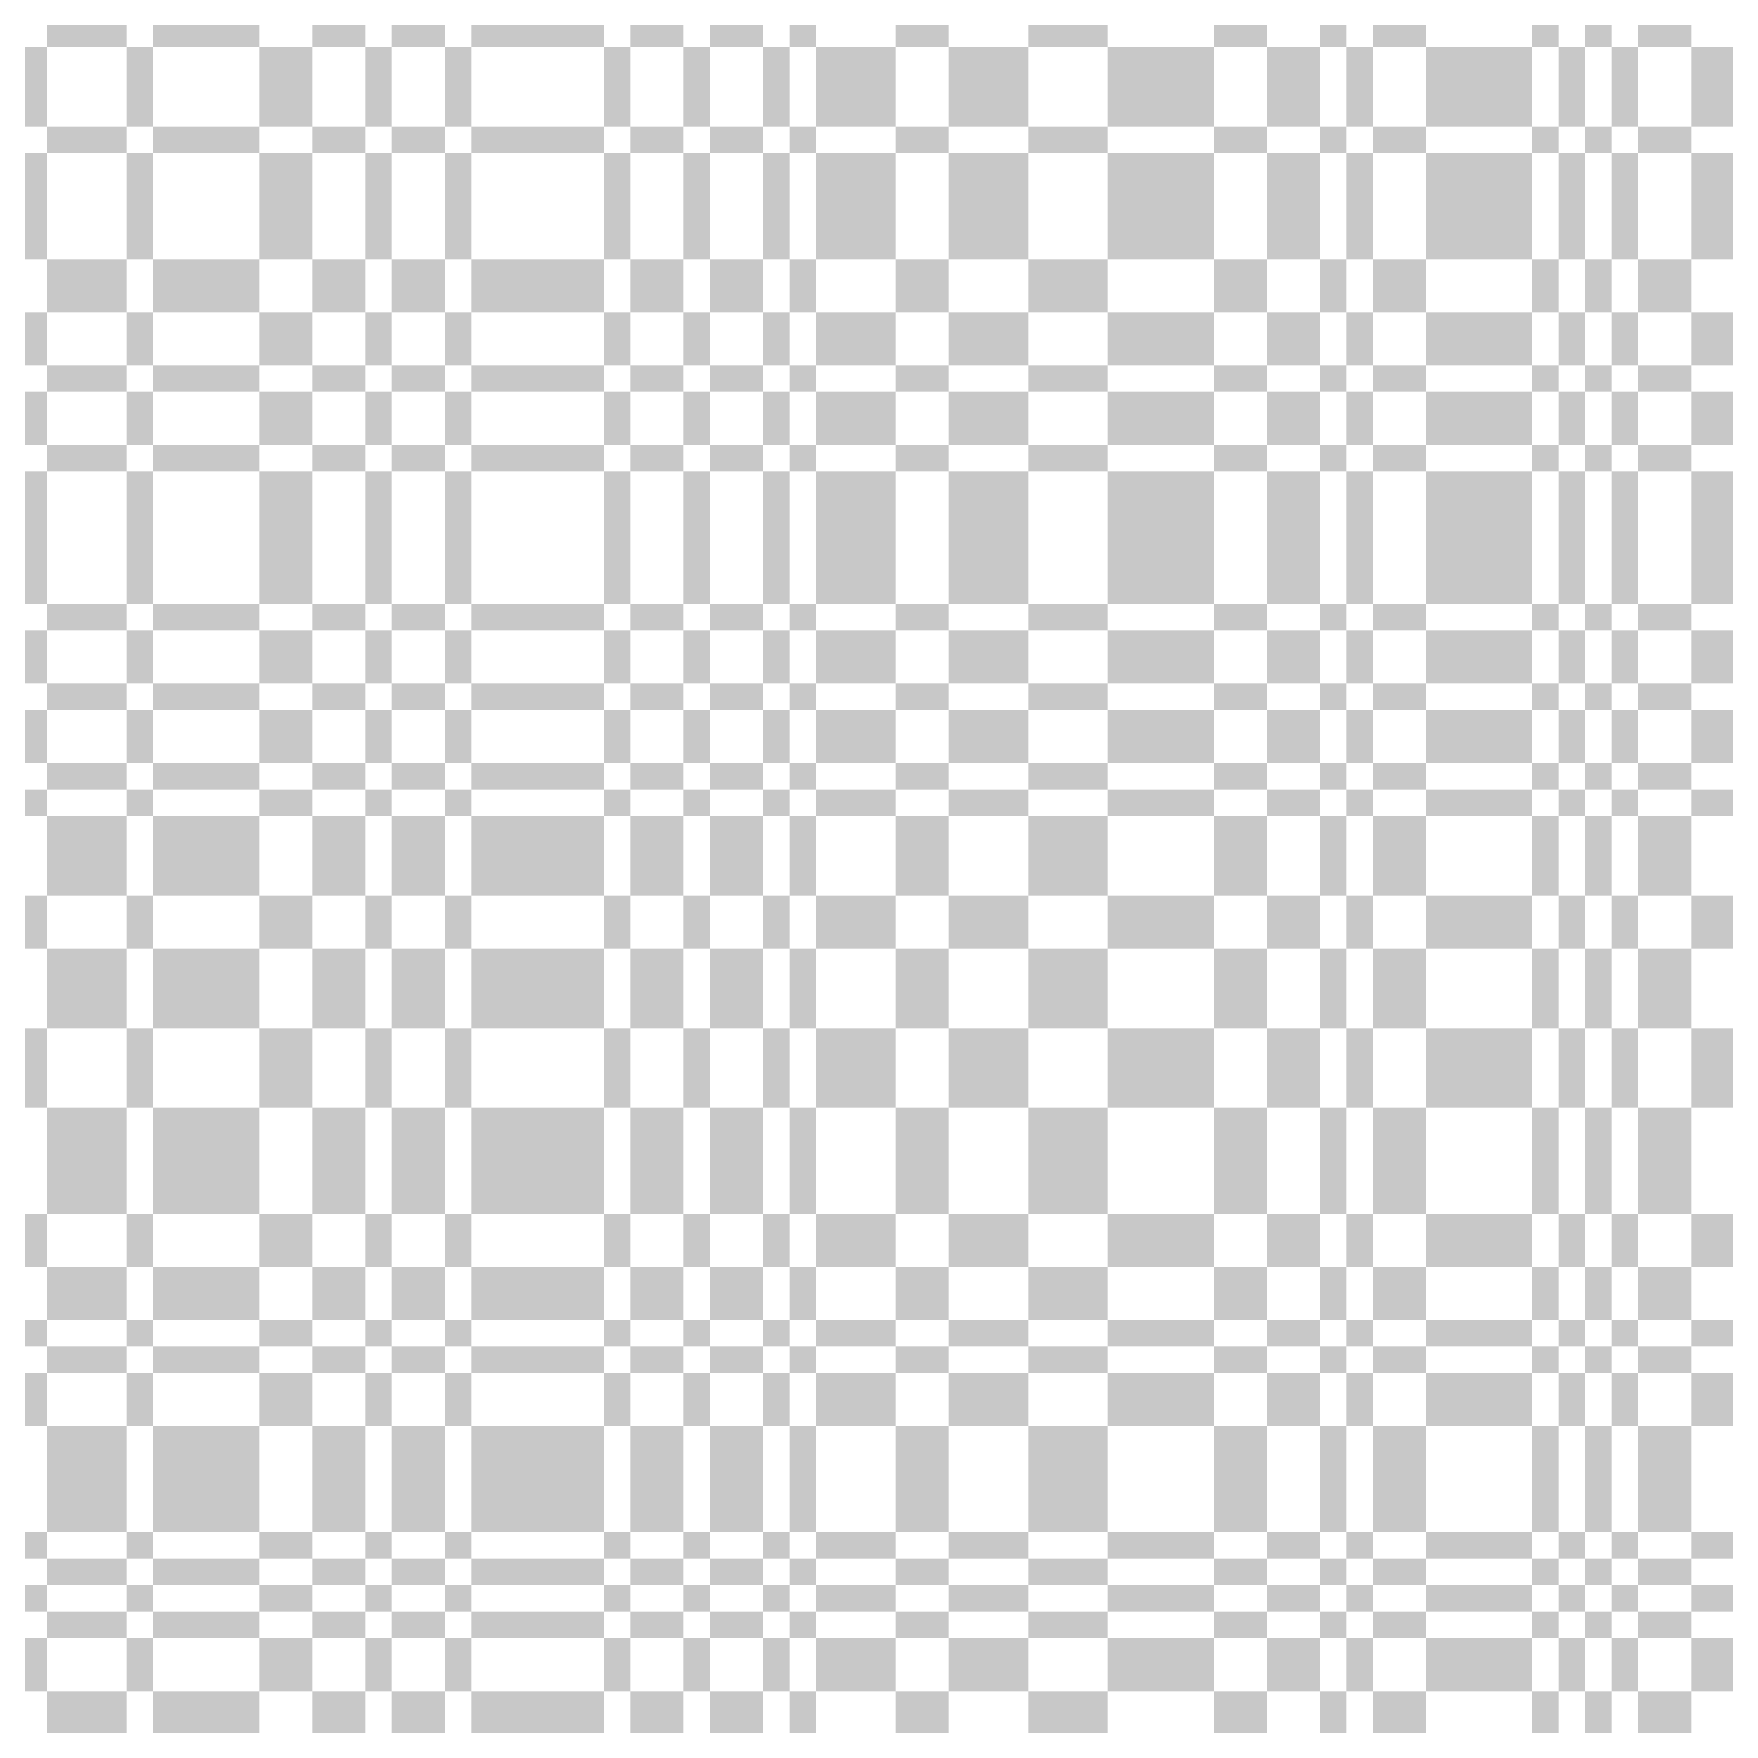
# Model space of a CAD drawing. Extents: x 0 to 200, y 0 to 200.
# Drawn here: x 100.4 to 151.4, y 48.6 to 99.6 of the extents above; entities that cross this region are included whole.
import ezdxf

# ---------------------------------------------------------------- set-up
doc = ezdxf.new("R2010")
doc.units = 0

msp = doc.modelspace()

# ---------------------------------------------------------------- linework, layer by layer
at = {"layer": 'CHROME'}
for points in [[(100.8, 99.2), (103.2, 99.2), (100.8, 100), (103.2, 100)], [(104, 99.2), (107.2, 99.2), (104, 100), (107.2, 100)], [(108.8, 99.2), (110.4, 99.2), (108.8, 100), (110.4, 100)], [(111.2, 99.2), (112.8, 99.2), (111.2, 100), (112.8, 100)], [(113.6, 99.2), (117.6, 99.2), (113.6, 100), (117.6, 100)], [(118.4, 99.2), (120, 99.2), (118.4, 100), (120, 100)], [(120.8, 99.2), (122.4, 99.2), (120.8, 100), (122.4, 100)], [(123.2, 99.2), (124, 99.2), (123.2, 100), (124, 100)], [(126.4, 99.2), (128, 99.2), (126.4, 100), (128, 100)], [(130.4, 99.2), (132.8, 99.2), (130.4, 100), (132.8, 100)], [(136, 99.2), (137.6, 99.2), (136, 100), (137.6, 100)], [(139.2, 99.2), (140, 99.2), (139.2, 100), (140, 100)], [(140.8, 99.2), (142.4, 99.2), (140.8, 100), (142.4, 100)], [(145.6, 99.2), (146.4, 99.2), (145.6, 100), (146.4, 100)], [(147.2, 99.2), (148, 99.2), (147.2, 100), (148, 100)], [(148.8, 99.2), (150.4, 99.2), (148.8, 100), (150.4, 100)], [(100, 96.8), (100.8, 96.8), (100, 99.2), (100.8, 99.2)], [(103.2, 96.8), (104, 96.8), (103.2, 99.2), (104, 99.2)], [(107.2, 96.8), (108.8, 96.8), (107.2, 99.2), (108.8, 99.2)], [(110.4, 96.8), (111.2, 96.8), (110.4, 99.2), (111.2, 99.2)], [(112.8, 96.8), (113.6, 96.8), (112.8, 99.2), (113.6, 99.2)], [(117.6, 96.8), (118.4, 96.8), (117.6, 99.2), (118.4, 99.2)], [(120, 96.8), (120.8, 96.8), (120, 99.2), (120.8, 99.2)], [(122.4, 96.8), (123.2, 96.8), (122.4, 99.2), (123.2, 99.2)], [(124, 96.8), (126.4, 96.8), (124, 99.2), (126.4, 99.2)], [(128, 96.8), (130.4, 96.8), (128, 99.2), (130.4, 99.2)], [(132.8, 96.8), (136, 96.8), (132.8, 99.2), (136, 99.2)], [(137.6, 96.8), (139.2, 96.8), (137.6, 99.2), (139.2, 99.2)], [(140, 96.8), (140.8, 96.8), (140, 99.2), (140.8, 99.2)], [(142.4, 96.8), (145.6, 96.8), (142.4, 99.2), (145.6, 99.2)], [(146.4, 96.8), (147.2, 96.8), (146.4, 99.2), (147.2, 99.2)], [(148, 96.8), (148.8, 96.8), (148, 99.2), (148.8, 99.2)], [(150.4, 96.8), (152.8, 96.8), (150.4, 99.2), (152.8, 99.2)], [(100.8, 96), (103.2, 96), (100.8, 96.8), (103.2, 96.8)], [(104, 96), (107.2, 96), (104, 96.8), (107.2, 96.8)], [(108.8, 96), (110.4, 96), (108.8, 96.8), (110.4, 96.8)], [(111.2, 96), (112.8, 96), (111.2, 96.8), (112.8, 96.8)], [(113.6, 96), (117.6, 96), (113.6, 96.8), (117.6, 96.8)], [(118.4, 96), (120, 96), (118.4, 96.8), (120, 96.8)], [(120.8, 96), (122.4, 96), (120.8, 96.8), (122.4, 96.8)], [(123.2, 96), (124, 96), (123.2, 96.8), (124, 96.8)], [(126.4, 96), (128, 96), (126.4, 96.8), (128, 96.8)], [(130.4, 96), (132.8, 96), (130.4, 96.8), (132.8, 96.8)], [(136, 96), (137.6, 96), (136, 96.8), (137.6, 96.8)], [(139.2, 96), (140, 96), (139.2, 96.8), (140, 96.8)], [(140.8, 96), (142.4, 96), (140.8, 96.8), (142.4, 96.8)], [(145.6, 96), (146.4, 96), (145.6, 96.8), (146.4, 96.8)], [(147.2, 96), (148, 96), (147.2, 96.8), (148, 96.8)], [(148.8, 96), (150.4, 96), (148.8, 96.8), (150.4, 96.8)], [(100, 92.8), (100.8, 92.8), (100, 96), (100.8, 96)], [(103.2, 92.8), (104, 92.8), (103.2, 96), (104, 96)], [(107.2, 92.8), (108.8, 92.8), (107.2, 96), (108.8, 96)], [(110.4, 92.8), (111.2, 92.8), (110.4, 96), (111.2, 96)], [(112.8, 92.8), (113.6, 92.8), (112.8, 96), (113.6, 96)], [(117.6, 92.8), (118.4, 92.8), (117.6, 96), (118.4, 96)], [(120, 92.8), (120.8, 92.8), (120, 96), (120.8, 96)], [(122.4, 92.8), (123.2, 92.8), (122.4, 96), (123.2, 96)], [(124, 92.8), (126.4, 92.8), (124, 96), (126.4, 96)], [(128, 92.8), (130.4, 92.8), (128, 96), (130.4, 96)], [(132.8, 92.8), (136, 92.8), (132.8, 96), (136, 96)], [(137.6, 92.8), (139.2, 92.8), (137.6, 96), (139.2, 96)], [(140, 92.8), (140.8, 92.8), (140, 96), (140.8, 96)], [(142.4, 92.8), (145.6, 92.8), (142.4, 96), (145.6, 96)], [(146.4, 92.8), (147.2, 92.8), (146.4, 96), (147.2, 96)], [(148, 92.8), (148.8, 92.8), (148, 96), (148.8, 96)], [(150.4, 92.8), (152.8, 92.8), (150.4, 96), (152.8, 96)], [(100.8, 91.2), (103.2, 91.2), (100.8, 92.8), (103.2, 92.8)], [(104, 91.2), (107.2, 91.2), (104, 92.8), (107.2, 92.8)], [(108.8, 91.2), (110.4, 91.2), (108.8, 92.8), (110.4, 92.8)], [(111.2, 91.2), (112.8, 91.2), (111.2, 92.8), (112.8, 92.8)], [(113.6, 91.2), (117.6, 91.2), (113.6, 92.8), (117.6, 92.8)], [(118.4, 91.2), (120, 91.2), (118.4, 92.8), (120, 92.8)], [(120.8, 91.2), (122.4, 91.2), (120.8, 92.8), (122.4, 92.8)], [(123.2, 91.2), (124, 91.2), (123.2, 92.8), (124, 92.8)], [(126.4, 91.2), (128, 91.2), (126.4, 92.8), (128, 92.8)], [(130.4, 91.2), (132.8, 91.2), (130.4, 92.8), (132.8, 92.8)], [(136, 91.2), (137.6, 91.2), (136, 92.8), (137.6, 92.8)], [(139.2, 91.2), (140, 91.2), (139.2, 92.8), (140, 92.8)], [(140.8, 91.2), (142.4, 91.2), (140.8, 92.8), (142.4, 92.8)], [(145.6, 91.2), (146.4, 91.2), (145.6, 92.8), (146.4, 92.8)], [(147.2, 91.2), (148, 91.2), (147.2, 92.8), (148, 92.8)], [(148.8, 91.2), (150.4, 91.2), (148.8, 92.8), (150.4, 92.8)], [(100, 89.6), (100.8, 89.6), (100, 91.2), (100.8, 91.2)], [(103.2, 89.6), (104, 89.6), (103.2, 91.2), (104, 91.2)], [(107.2, 89.6), (108.8, 89.6), (107.2, 91.2), (108.8, 91.2)], [(110.4, 89.6), (111.2, 89.6), (110.4, 91.2), (111.2, 91.2)], [(112.8, 89.6), (113.6, 89.6), (112.8, 91.2), (113.6, 91.2)], [(117.6, 89.6), (118.4, 89.6), (117.6, 91.2), (118.4, 91.2)], [(120, 89.6), (120.8, 89.6), (120, 91.2), (120.8, 91.2)], [(122.4, 89.6), (123.2, 89.6), (122.4, 91.2), (123.2, 91.2)], [(124, 89.6), (126.4, 89.6), (124, 91.2), (126.4, 91.2)], [(128, 89.6), (130.4, 89.6), (128, 91.2), (130.4, 91.2)], [(132.8, 89.6), (136, 89.6), (132.8, 91.2), (136, 91.2)], [(137.6, 89.6), (139.2, 89.6), (137.6, 91.2), (139.2, 91.2)], [(140, 89.6), (140.8, 89.6), (140, 91.2), (140.8, 91.2)], [(142.4, 89.6), (145.6, 89.6), (142.4, 91.2), (145.6, 91.2)], [(146.4, 89.6), (147.2, 89.6), (146.4, 91.2), (147.2, 91.2)], [(148, 89.6), (148.8, 89.6), (148, 91.2), (148.8, 91.2)], [(150.4, 89.6), (152.8, 89.6), (150.4, 91.2), (152.8, 91.2)], [(100.8, 88.8), (103.2, 88.8), (100.8, 89.6), (103.2, 89.6)], [(104, 88.8), (107.2, 88.8), (104, 89.6), (107.2, 89.6)], [(108.8, 88.8), (110.4, 88.8), (108.8, 89.6), (110.4, 89.6)], [(111.2, 88.8), (112.8, 88.8), (111.2, 89.6), (112.8, 89.6)], [(113.6, 88.8), (117.6, 88.8), (113.6, 89.6), (117.6, 89.6)], [(118.4, 88.8), (120, 88.8), (118.4, 89.6), (120, 89.6)], [(120.8, 88.8), (122.4, 88.8), (120.8, 89.6), (122.4, 89.6)], [(123.2, 88.8), (124, 88.8), (123.2, 89.6), (124, 89.6)], [(126.4, 88.8), (128, 88.8), (126.4, 89.6), (128, 89.6)], [(130.4, 88.8), (132.8, 88.8), (130.4, 89.6), (132.8, 89.6)], [(136, 88.8), (137.6, 88.8), (136, 89.6), (137.6, 89.6)], [(139.2, 88.8), (140, 88.8), (139.2, 89.6), (140, 89.6)], [(140.8, 88.8), (142.4, 88.8), (140.8, 89.6), (142.4, 89.6)], [(145.6, 88.8), (146.4, 88.8), (145.6, 89.6), (146.4, 89.6)], [(147.2, 88.8), (148, 88.8), (147.2, 89.6), (148, 89.6)], [(148.8, 88.8), (150.4, 88.8), (148.8, 89.6), (150.4, 89.6)], [(100, 87.2), (100.8, 87.2), (100, 88.8), (100.8, 88.8)], [(103.2, 87.2), (104, 87.2), (103.2, 88.8), (104, 88.8)], [(107.2, 87.2), (108.8, 87.2), (107.2, 88.8), (108.8, 88.8)], [(110.4, 87.2), (111.2, 87.2), (110.4, 88.8), (111.2, 88.8)], [(112.8, 87.2), (113.6, 87.2), (112.8, 88.8), (113.6, 88.8)], [(117.6, 87.2), (118.4, 87.2), (117.6, 88.8), (118.4, 88.8)], [(120, 87.2), (120.8, 87.2), (120, 88.8), (120.8, 88.8)], [(122.4, 87.2), (123.2, 87.2), (122.4, 88.8), (123.2, 88.8)], [(124, 87.2), (126.4, 87.2), (124, 88.8), (126.4, 88.8)], [(128, 87.2), (130.4, 87.2), (128, 88.8), (130.4, 88.8)], [(132.8, 87.2), (136, 87.2), (132.8, 88.8), (136, 88.8)], [(137.6, 87.2), (139.2, 87.2), (137.6, 88.8), (139.2, 88.8)], [(140, 87.2), (140.8, 87.2), (140, 88.8), (140.8, 88.8)], [(142.4, 87.2), (145.6, 87.2), (142.4, 88.8), (145.6, 88.8)], [(146.4, 87.2), (147.2, 87.2), (146.4, 88.8), (147.2, 88.8)], [(148, 87.2), (148.8, 87.2), (148, 88.8), (148.8, 88.8)], [(150.4, 87.2), (152.8, 87.2), (150.4, 88.8), (152.8, 88.8)], [(100.8, 86.4), (103.2, 86.4), (100.8, 87.2), (103.2, 87.2)], [(104, 86.4), (107.2, 86.4), (104, 87.2), (107.2, 87.2)], [(108.8, 86.4), (110.4, 86.4), (108.8, 87.2), (110.4, 87.2)], [(111.2, 86.4), (112.8, 86.4), (111.2, 87.2), (112.8, 87.2)], [(113.6, 86.4), (117.6, 86.4), (113.6, 87.2), (117.6, 87.2)], [(118.4, 86.4), (120, 86.4), (118.4, 87.2), (120, 87.2)], [(120.8, 86.4), (122.4, 86.4), (120.8, 87.2), (122.4, 87.2)], [(123.2, 86.4), (124, 86.4), (123.2, 87.2), (124, 87.2)], [(126.4, 86.4), (128, 86.4), (126.4, 87.2), (128, 87.2)], [(130.4, 86.4), (132.8, 86.4), (130.4, 87.2), (132.8, 87.2)], [(136, 86.4), (137.6, 86.4), (136, 87.2), (137.6, 87.2)], [(139.2, 86.4), (140, 86.4), (139.2, 87.2), (140, 87.2)], [(140.8, 86.4), (142.4, 86.4), (140.8, 87.2), (142.4, 87.2)], [(145.6, 86.4), (146.4, 86.4), (145.6, 87.2), (146.4, 87.2)], [(147.2, 86.4), (148, 86.4), (147.2, 87.2), (148, 87.2)], [(148.8, 86.4), (150.4, 86.4), (148.8, 87.2), (150.4, 87.2)], [(100, 82.4), (100.8, 82.4), (100, 86.4), (100.8, 86.4)], [(103.2, 82.4), (104, 82.4), (103.2, 86.4), (104, 86.4)], [(107.2, 82.4), (108.8, 82.4), (107.2, 86.4), (108.8, 86.4)], [(110.4, 82.4), (111.2, 82.4), (110.4, 86.4), (111.2, 86.4)], [(112.8, 82.4), (113.6, 82.4), (112.8, 86.4), (113.6, 86.4)], [(117.6, 82.4), (118.4, 82.4), (117.6, 86.4), (118.4, 86.4)], [(120, 82.4), (120.8, 82.4), (120, 86.4), (120.8, 86.4)], [(122.4, 82.4), (123.2, 82.4), (122.4, 86.4), (123.2, 86.4)], [(124, 82.4), (126.4, 82.4), (124, 86.4), (126.4, 86.4)], [(128, 82.4), (130.4, 82.4), (128, 86.4), (130.4, 86.4)], [(132.8, 82.4), (136, 82.4), (132.8, 86.4), (136, 86.4)], [(137.6, 82.4), (139.2, 82.4), (137.6, 86.4), (139.2, 86.4)], [(140, 82.4), (140.8, 82.4), (140, 86.4), (140.8, 86.4)], [(142.4, 82.4), (145.6, 82.4), (142.4, 86.4), (145.6, 86.4)], [(146.4, 82.4), (147.2, 82.4), (146.4, 86.4), (147.2, 86.4)], [(148, 82.4), (148.8, 82.4), (148, 86.4), (148.8, 86.4)], [(150.4, 82.4), (152.8, 82.4), (150.4, 86.4), (152.8, 86.4)], [(100.8, 81.6), (103.2, 81.6), (100.8, 82.4), (103.2, 82.4)], [(104, 81.6), (107.2, 81.6), (104, 82.4), (107.2, 82.4)], [(108.8, 81.6), (110.4, 81.6), (108.8, 82.4), (110.4, 82.4)], [(111.2, 81.6), (112.8, 81.6), (111.2, 82.4), (112.8, 82.4)], [(113.6, 81.6), (117.6, 81.6), (113.6, 82.4), (117.6, 82.4)], [(118.4, 81.6), (120, 81.6), (118.4, 82.4), (120, 82.4)], [(120.8, 81.6), (122.4, 81.6), (120.8, 82.4), (122.4, 82.4)], [(123.2, 81.6), (124, 81.6), (123.2, 82.4), (124, 82.4)], [(126.4, 81.6), (128, 81.6), (126.4, 82.4), (128, 82.4)], [(130.4, 81.6), (132.8, 81.6), (130.4, 82.4), (132.8, 82.4)], [(136, 81.6), (137.6, 81.6), (136, 82.4), (137.6, 82.4)], [(139.2, 81.6), (140, 81.6), (139.2, 82.4), (140, 82.4)], [(140.8, 81.6), (142.4, 81.6), (140.8, 82.4), (142.4, 82.4)], [(145.6, 81.6), (146.4, 81.6), (145.6, 82.4), (146.4, 82.4)], [(147.2, 81.6), (148, 81.6), (147.2, 82.4), (148, 82.4)], [(148.8, 81.6), (150.4, 81.6), (148.8, 82.4), (150.4, 82.4)], [(100, 80), (100.8, 80), (100, 81.6), (100.8, 81.6)], [(103.2, 80), (104, 80), (103.2, 81.6), (104, 81.6)], [(107.2, 80), (108.8, 80), (107.2, 81.6), (108.8, 81.6)], [(110.4, 80), (111.2, 80), (110.4, 81.6), (111.2, 81.6)], [(112.8, 80), (113.6, 80), (112.8, 81.6), (113.6, 81.6)], [(117.6, 80), (118.4, 80), (117.6, 81.6), (118.4, 81.6)], [(120, 80), (120.8, 80), (120, 81.6), (120.8, 81.6)], [(122.4, 80), (123.2, 80), (122.4, 81.6), (123.2, 81.6)], [(124, 80), (126.4, 80), (124, 81.6), (126.4, 81.6)], [(128, 80), (130.4, 80), (128, 81.6), (130.4, 81.6)], [(132.8, 80), (136, 80), (132.8, 81.6), (136, 81.6)], [(137.6, 80), (139.2, 80), (137.6, 81.6), (139.2, 81.6)], [(140, 80), (140.8, 80), (140, 81.6), (140.8, 81.6)], [(142.4, 80), (145.6, 80), (142.4, 81.6), (145.6, 81.6)], [(146.4, 80), (147.2, 80), (146.4, 81.6), (147.2, 81.6)], [(148, 80), (148.8, 80), (148, 81.6), (148.8, 81.6)], [(150.4, 80), (152.8, 80), (150.4, 81.6), (152.8, 81.6)], [(100.8, 79.2), (103.2, 79.2), (100.8, 80), (103.2, 80)], [(104, 79.2), (107.2, 79.2), (104, 80), (107.2, 80)], [(108.8, 79.2), (110.4, 79.2), (108.8, 80), (110.4, 80)], [(111.2, 79.2), (112.8, 79.2), (111.2, 80), (112.8, 80)], [(113.6, 79.2), (117.6, 79.2), (113.6, 80), (117.6, 80)], [(118.4, 79.2), (120, 79.2), (118.4, 80), (120, 80)], [(120.8, 79.2), (122.4, 79.2), (120.8, 80), (122.4, 80)], [(123.2, 79.2), (124, 79.2), (123.2, 80), (124, 80)], [(126.4, 79.2), (128, 79.2), (126.4, 80), (128, 80)], [(130.4, 79.2), (132.8, 79.2), (130.4, 80), (132.8, 80)], [(136, 79.2), (137.6, 79.2), (136, 80), (137.6, 80)], [(139.2, 79.2), (140, 79.2), (139.2, 80), (140, 80)], [(140.8, 79.2), (142.4, 79.2), (140.8, 80), (142.4, 80)], [(145.6, 79.2), (146.4, 79.2), (145.6, 80), (146.4, 80)], [(147.2, 79.2), (148, 79.2), (147.2, 80), (148, 80)], [(148.8, 79.2), (150.4, 79.2), (148.8, 80), (150.4, 80)], [(100, 77.6), (100.8, 77.6), (100, 79.2), (100.8, 79.2)], [(103.2, 77.6), (104, 77.6), (103.2, 79.2), (104, 79.2)], [(107.2, 77.6), (108.8, 77.6), (107.2, 79.2), (108.8, 79.2)], [(110.4, 77.6), (111.2, 77.6), (110.4, 79.2), (111.2, 79.2)], [(112.8, 77.6), (113.6, 77.6), (112.8, 79.2), (113.6, 79.2)], [(117.6, 77.6), (118.4, 77.6), (117.6, 79.2), (118.4, 79.2)], [(120, 77.6), (120.8, 77.6), (120, 79.2), (120.8, 79.2)], [(122.4, 77.6), (123.2, 77.6), (122.4, 79.2), (123.2, 79.2)], [(124, 77.6), (126.4, 77.6), (124, 79.2), (126.4, 79.2)], [(128, 77.6), (130.4, 77.6), (128, 79.2), (130.4, 79.2)], [(132.8, 77.6), (136, 77.6), (132.8, 79.2), (136, 79.2)], [(137.6, 77.6), (139.2, 77.6), (137.6, 79.2), (139.2, 79.2)], [(140, 77.6), (140.8, 77.6), (140, 79.2), (140.8, 79.2)], [(142.4, 77.6), (145.6, 77.6), (142.4, 79.2), (145.6, 79.2)], [(146.4, 77.6), (147.2, 77.6), (146.4, 79.2), (147.2, 79.2)], [(148, 77.6), (148.8, 77.6), (148, 79.2), (148.8, 79.2)], [(150.4, 77.6), (152.8, 77.6), (150.4, 79.2), (152.8, 79.2)], [(100.8, 76.8), (103.2, 76.8), (100.8, 77.6), (103.2, 77.6)], [(104, 76.8), (107.2, 76.8), (104, 77.6), (107.2, 77.6)], [(108.8, 76.8), (110.4, 76.8), (108.8, 77.6), (110.4, 77.6)], [(111.2, 76.8), (112.8, 76.8), (111.2, 77.6), (112.8, 77.6)], [(113.6, 76.8), (117.6, 76.8), (113.6, 77.6), (117.6, 77.6)], [(118.4, 76.8), (120, 76.8), (118.4, 77.6), (120, 77.6)], [(120.8, 76.8), (122.4, 76.8), (120.8, 77.6), (122.4, 77.6)], [(123.2, 76.8), (124, 76.8), (123.2, 77.6), (124, 77.6)], [(126.4, 76.8), (128, 76.8), (126.4, 77.6), (128, 77.6)], [(130.4, 76.8), (132.8, 76.8), (130.4, 77.6), (132.8, 77.6)], [(136, 76.8), (137.6, 76.8), (136, 77.6), (137.6, 77.6)], [(139.2, 76.8), (140, 76.8), (139.2, 77.6), (140, 77.6)], [(140.8, 76.8), (142.4, 76.8), (140.8, 77.6), (142.4, 77.6)], [(145.6, 76.8), (146.4, 76.8), (145.6, 77.6), (146.4, 77.6)], [(147.2, 76.8), (148, 76.8), (147.2, 77.6), (148, 77.6)], [(148.8, 76.8), (150.4, 76.8), (148.8, 77.6), (150.4, 77.6)], [(100, 76), (100.8, 76), (100, 76.8), (100.8, 76.8)], [(103.2, 76), (104, 76), (103.2, 76.8), (104, 76.8)], [(107.2, 76), (108.8, 76), (107.2, 76.8), (108.8, 76.8)], [(110.4, 76), (111.2, 76), (110.4, 76.8), (111.2, 76.8)], [(112.8, 76), (113.6, 76), (112.8, 76.8), (113.6, 76.8)], [(117.6, 76), (118.4, 76), (117.6, 76.8), (118.4, 76.8)], [(120, 76), (120.8, 76), (120, 76.8), (120.8, 76.8)], [(122.4, 76), (123.2, 76), (122.4, 76.8), (123.2, 76.8)], [(124, 76), (126.4, 76), (124, 76.8), (126.4, 76.8)], [(128, 76), (130.4, 76), (128, 76.8), (130.4, 76.8)], [(132.8, 76), (136, 76), (132.8, 76.8), (136, 76.8)], [(137.6, 76), (139.2, 76), (137.6, 76.8), (139.2, 76.8)], [(140, 76), (140.8, 76), (140, 76.8), (140.8, 76.8)], [(142.4, 76), (145.6, 76), (142.4, 76.8), (145.6, 76.8)], [(146.4, 76), (147.2, 76), (146.4, 76.8), (147.2, 76.8)], [(148, 76), (148.8, 76), (148, 76.8), (148.8, 76.8)], [(150.4, 76), (152.8, 76), (150.4, 76.8), (152.8, 76.8)], [(100.8, 73.6), (103.2, 73.6), (100.8, 76), (103.2, 76)], [(104, 73.6), (107.2, 73.6), (104, 76), (107.2, 76)], [(108.8, 73.6), (110.4, 73.6), (108.8, 76), (110.4, 76)], [(111.2, 73.6), (112.8, 73.6), (111.2, 76), (112.8, 76)], [(113.6, 73.6), (117.6, 73.6), (113.6, 76), (117.6, 76)], [(118.4, 73.6), (120, 73.6), (118.4, 76), (120, 76)], [(120.8, 73.6), (122.4, 73.6), (120.8, 76), (122.4, 76)], [(123.2, 73.6), (124, 73.6), (123.2, 76), (124, 76)], [(126.4, 73.6), (128, 73.6), (126.4, 76), (128, 76)], [(130.4, 73.6), (132.8, 73.6), (130.4, 76), (132.8, 76)], [(136, 73.6), (137.6, 73.6), (136, 76), (137.6, 76)], [(139.2, 73.6), (140, 73.6), (139.2, 76), (140, 76)], [(140.8, 73.6), (142.4, 73.6), (140.8, 76), (142.4, 76)], [(145.6, 73.6), (146.4, 73.6), (145.6, 76), (146.4, 76)], [(147.2, 73.6), (148, 73.6), (147.2, 76), (148, 76)], [(148.8, 73.6), (150.4, 73.6), (148.8, 76), (150.4, 76)], [(100, 72), (100.8, 72), (100, 73.6), (100.8, 73.6)], [(103.2, 72), (104, 72), (103.2, 73.6), (104, 73.6)], [(107.2, 72), (108.8, 72), (107.2, 73.6), (108.8, 73.6)], [(110.4, 72), (111.2, 72), (110.4, 73.6), (111.2, 73.6)], [(112.8, 72), (113.6, 72), (112.8, 73.6), (113.6, 73.6)], [(117.6, 72), (118.4, 72), (117.6, 73.6), (118.4, 73.6)], [(120, 72), (120.8, 72), (120, 73.6), (120.8, 73.6)], [(122.4, 72), (123.2, 72), (122.4, 73.6), (123.2, 73.6)], [(124, 72), (126.4, 72), (124, 73.6), (126.4, 73.6)], [(128, 72), (130.4, 72), (128, 73.6), (130.4, 73.6)], [(132.8, 72), (136, 72), (132.8, 73.6), (136, 73.6)], [(137.6, 72), (139.2, 72), (137.6, 73.6), (139.2, 73.6)], [(140, 72), (140.8, 72), (140, 73.6), (140.8, 73.6)], [(142.4, 72), (145.6, 72), (142.4, 73.6), (145.6, 73.6)], [(146.4, 72), (147.2, 72), (146.4, 73.6), (147.2, 73.6)], [(148, 72), (148.8, 72), (148, 73.6), (148.8, 73.6)], [(150.4, 72), (152.8, 72), (150.4, 73.6), (152.8, 73.6)], [(100.8, 69.6), (103.2, 69.6), (100.8, 72), (103.2, 72)], [(104, 69.6), (107.2, 69.6), (104, 72), (107.2, 72)], [(108.8, 69.6), (110.4, 69.6), (108.8, 72), (110.4, 72)], [(111.2, 69.6), (112.8, 69.6), (111.2, 72), (112.8, 72)], [(113.6, 69.6), (117.6, 69.6), (113.6, 72), (117.6, 72)], [(118.4, 69.6), (120, 69.6), (118.4, 72), (120, 72)], [(120.8, 69.6), (122.4, 69.6), (120.8, 72), (122.4, 72)], [(123.2, 69.6), (124, 69.6), (123.2, 72), (124, 72)], [(126.4, 69.6), (128, 69.6), (126.4, 72), (128, 72)], [(130.4, 69.6), (132.8, 69.6), (130.4, 72), (132.8, 72)], [(136, 69.6), (137.6, 69.6), (136, 72), (137.6, 72)], [(139.2, 69.6), (140, 69.6), (139.2, 72), (140, 72)], [(140.8, 69.6), (142.4, 69.6), (140.8, 72), (142.4, 72)], [(145.6, 69.6), (146.4, 69.6), (145.6, 72), (146.4, 72)], [(147.2, 69.6), (148, 69.6), (147.2, 72), (148, 72)], [(148.8, 69.6), (150.4, 69.6), (148.8, 72), (150.4, 72)], [(100, 67.2), (100.8, 67.2), (100, 69.6), (100.8, 69.6)], [(103.2, 67.2), (104, 67.2), (103.2, 69.6), (104, 69.6)], [(107.2, 67.2), (108.8, 67.2), (107.2, 69.6), (108.8, 69.6)], [(110.4, 67.2), (111.2, 67.2), (110.4, 69.6), (111.2, 69.6)], [(112.8, 67.2), (113.6, 67.2), (112.8, 69.6), (113.6, 69.6)], [(117.6, 67.2), (118.4, 67.2), (117.6, 69.6), (118.4, 69.6)], [(120, 67.2), (120.8, 67.2), (120, 69.6), (120.8, 69.6)], [(122.4, 67.2), (123.2, 67.2), (122.4, 69.6), (123.2, 69.6)], [(124, 67.2), (126.4, 67.2), (124, 69.6), (126.4, 69.6)], [(128, 67.2), (130.4, 67.2), (128, 69.6), (130.4, 69.6)], [(132.8, 67.2), (136, 67.2), (132.8, 69.6), (136, 69.6)], [(137.6, 67.2), (139.2, 67.2), (137.6, 69.6), (139.2, 69.6)], [(140, 67.2), (140.8, 67.2), (140, 69.6), (140.8, 69.6)], [(142.4, 67.2), (145.6, 67.2), (142.4, 69.6), (145.6, 69.6)], [(146.4, 67.2), (147.2, 67.2), (146.4, 69.6), (147.2, 69.6)], [(148, 67.2), (148.8, 67.2), (148, 69.6), (148.8, 69.6)], [(150.4, 67.2), (152.8, 67.2), (150.4, 69.6), (152.8, 69.6)], [(100.8, 64), (103.2, 64), (100.8, 67.2), (103.2, 67.2)], [(104, 64), (107.2, 64), (104, 67.2), (107.2, 67.2)], [(108.8, 64), (110.4, 64), (108.8, 67.2), (110.4, 67.2)], [(111.2, 64), (112.8, 64), (111.2, 67.2), (112.8, 67.2)], [(113.6, 64), (117.6, 64), (113.6, 67.2), (117.6, 67.2)], [(118.4, 64), (120, 64), (118.4, 67.2), (120, 67.2)], [(120.8, 64), (122.4, 64), (120.8, 67.2), (122.4, 67.2)], [(123.2, 64), (124, 64), (123.2, 67.2), (124, 67.2)], [(126.4, 64), (128, 64), (126.4, 67.2), (128, 67.2)], [(130.4, 64), (132.8, 64), (130.4, 67.2), (132.8, 67.2)], [(136, 64), (137.6, 64), (136, 67.2), (137.6, 67.2)], [(139.2, 64), (140, 64), (139.2, 67.2), (140, 67.2)], [(140.8, 64), (142.4, 64), (140.8, 67.2), (142.4, 67.2)], [(145.6, 64), (146.4, 64), (145.6, 67.2), (146.4, 67.2)], [(147.2, 64), (148, 64), (147.2, 67.2), (148, 67.2)], [(148.8, 64), (150.4, 64), (148.8, 67.2), (150.4, 67.2)], [(100, 62.4), (100.8, 62.4), (100, 64), (100.8, 64)], [(103.2, 62.4), (104, 62.4), (103.2, 64), (104, 64)], [(107.2, 62.4), (108.8, 62.4), (107.2, 64), (108.8, 64)], [(110.4, 62.4), (111.2, 62.4), (110.4, 64), (111.2, 64)], [(112.8, 62.4), (113.6, 62.4), (112.8, 64), (113.6, 64)], [(117.6, 62.4), (118.4, 62.4), (117.6, 64), (118.4, 64)], [(120, 62.4), (120.8, 62.4), (120, 64), (120.8, 64)], [(122.4, 62.4), (123.2, 62.4), (122.4, 64), (123.2, 64)], [(124, 62.4), (126.4, 62.4), (124, 64), (126.4, 64)], [(128, 62.4), (130.4, 62.4), (128, 64), (130.4, 64)], [(132.8, 62.4), (136, 62.4), (132.8, 64), (136, 64)], [(137.6, 62.4), (139.2, 62.4), (137.6, 64), (139.2, 64)], [(140, 62.4), (140.8, 62.4), (140, 64), (140.8, 64)], [(142.4, 62.4), (145.6, 62.4), (142.4, 64), (145.6, 64)], [(146.4, 62.4), (147.2, 62.4), (146.4, 64), (147.2, 64)], [(148, 62.4), (148.8, 62.4), (148, 64), (148.8, 64)], [(150.4, 62.4), (152.8, 62.4), (150.4, 64), (152.8, 64)], [(100.8, 60.8), (103.2, 60.8), (100.8, 62.4), (103.2, 62.4)], [(104, 60.8), (107.2, 60.8), (104, 62.4), (107.2, 62.4)], [(108.8, 60.8), (110.4, 60.8), (108.8, 62.4), (110.4, 62.4)], [(111.2, 60.8), (112.8, 60.8), (111.2, 62.4), (112.8, 62.4)], [(113.6, 60.8), (117.6, 60.8), (113.6, 62.4), (117.6, 62.4)], [(118.4, 60.8), (120, 60.8), (118.4, 62.4), (120, 62.4)], [(120.8, 60.8), (122.4, 60.8), (120.8, 62.4), (122.4, 62.4)], [(123.2, 60.8), (124, 60.8), (123.2, 62.4), (124, 62.4)], [(126.4, 60.8), (128, 60.8), (126.4, 62.4), (128, 62.4)], [(130.4, 60.8), (132.8, 60.8), (130.4, 62.4), (132.8, 62.4)], [(136, 60.8), (137.6, 60.8), (136, 62.4), (137.6, 62.4)], [(139.2, 60.8), (140, 60.8), (139.2, 62.4), (140, 62.4)], [(140.8, 60.8), (142.4, 60.8), (140.8, 62.4), (142.4, 62.4)], [(145.6, 60.8), (146.4, 60.8), (145.6, 62.4), (146.4, 62.4)], [(147.2, 60.8), (148, 60.8), (147.2, 62.4), (148, 62.4)], [(148.8, 60.8), (150.4, 60.8), (148.8, 62.4), (150.4, 62.4)], [(100, 60), (100.8, 60), (100, 60.8), (100.8, 60.8)], [(103.2, 60), (104, 60), (103.2, 60.8), (104, 60.8)], [(107.2, 60), (108.8, 60), (107.2, 60.8), (108.8, 60.8)], [(110.4, 60), (111.2, 60), (110.4, 60.8), (111.2, 60.8)], [(112.8, 60), (113.6, 60), (112.8, 60.8), (113.6, 60.8)], [(117.6, 60), (118.4, 60), (117.6, 60.8), (118.4, 60.8)], [(120, 60), (120.8, 60), (120, 60.8), (120.8, 60.8)], [(122.4, 60), (123.2, 60), (122.4, 60.8), (123.2, 60.8)], [(124, 60), (126.4, 60), (124, 60.8), (126.4, 60.8)], [(128, 60), (130.4, 60), (128, 60.8), (130.4, 60.8)], [(132.8, 60), (136, 60), (132.8, 60.8), (136, 60.8)], [(137.6, 60), (139.2, 60), (137.6, 60.8), (139.2, 60.8)], [(140, 60), (140.8, 60), (140, 60.8), (140.8, 60.8)], [(142.4, 60), (145.6, 60), (142.4, 60.8), (145.6, 60.8)], [(146.4, 60), (147.2, 60), (146.4, 60.8), (147.2, 60.8)], [(148, 60), (148.8, 60), (148, 60.8), (148.8, 60.8)], [(150.4, 60), (152.8, 60), (150.4, 60.8), (152.8, 60.8)], [(100.8, 59.2), (103.2, 59.2), (100.8, 60), (103.2, 60)], [(104, 59.2), (107.2, 59.2), (104, 60), (107.2, 60)], [(108.8, 59.2), (110.4, 59.2), (108.8, 60), (110.4, 60)], [(111.2, 59.2), (112.8, 59.2), (111.2, 60), (112.8, 60)], [(113.6, 59.2), (117.6, 59.2), (113.6, 60), (117.6, 60)], [(118.4, 59.2), (120, 59.2), (118.4, 60), (120, 60)], [(120.8, 59.2), (122.4, 59.2), (120.8, 60), (122.4, 60)], [(123.2, 59.2), (124, 59.2), (123.2, 60), (124, 60)], [(126.4, 59.2), (128, 59.2), (126.4, 60), (128, 60)], [(130.4, 59.2), (132.8, 59.2), (130.4, 60), (132.8, 60)], [(136, 59.2), (137.6, 59.2), (136, 60), (137.6, 60)], [(139.2, 59.2), (140, 59.2), (139.2, 60), (140, 60)], [(140.8, 59.2), (142.4, 59.2), (140.8, 60), (142.4, 60)], [(145.6, 59.2), (146.4, 59.2), (145.6, 60), (146.4, 60)], [(147.2, 59.2), (148, 59.2), (147.2, 60), (148, 60)], [(148.8, 59.2), (150.4, 59.2), (148.8, 60), (150.4, 60)], [(100, 57.6), (100.8, 57.6), (100, 59.2), (100.8, 59.2)], [(103.2, 57.6), (104, 57.6), (103.2, 59.2), (104, 59.2)], [(107.2, 57.6), (108.8, 57.6), (107.2, 59.2), (108.8, 59.2)], [(110.4, 57.6), (111.2, 57.6), (110.4, 59.2), (111.2, 59.2)], [(112.8, 57.6), (113.6, 57.6), (112.8, 59.2), (113.6, 59.2)], [(117.6, 57.6), (118.4, 57.6), (117.6, 59.2), (118.4, 59.2)], [(120, 57.6), (120.8, 57.6), (120, 59.2), (120.8, 59.2)], [(122.4, 57.6), (123.2, 57.6), (122.4, 59.2), (123.2, 59.2)], [(124, 57.6), (126.4, 57.6), (124, 59.2), (126.4, 59.2)], [(128, 57.6), (130.4, 57.6), (128, 59.2), (130.4, 59.2)], [(132.8, 57.6), (136, 57.6), (132.8, 59.2), (136, 59.2)], [(137.6, 57.6), (139.2, 57.6), (137.6, 59.2), (139.2, 59.2)], [(140, 57.6), (140.8, 57.6), (140, 59.2), (140.8, 59.2)], [(142.4, 57.6), (145.6, 57.6), (142.4, 59.2), (145.6, 59.2)], [(146.4, 57.6), (147.2, 57.6), (146.4, 59.2), (147.2, 59.2)], [(148, 57.6), (148.8, 57.6), (148, 59.2), (148.8, 59.2)], [(150.4, 57.6), (152.8, 57.6), (150.4, 59.2), (152.8, 59.2)], [(100.8, 54.4), (103.2, 54.4), (100.8, 57.6), (103.2, 57.6)], [(104, 54.4), (107.2, 54.4), (104, 57.6), (107.2, 57.6)], [(108.8, 54.4), (110.4, 54.4), (108.8, 57.6), (110.4, 57.6)], [(111.2, 54.4), (112.8, 54.4), (111.2, 57.6), (112.8, 57.6)], [(113.6, 54.4), (117.6, 54.4), (113.6, 57.6), (117.6, 57.6)], [(118.4, 54.4), (120, 54.4), (118.4, 57.6), (120, 57.6)], [(120.8, 54.4), (122.4, 54.4), (120.8, 57.6), (122.4, 57.6)], [(123.2, 54.4), (124, 54.4), (123.2, 57.6), (124, 57.6)], [(126.4, 54.4), (128, 54.4), (126.4, 57.6), (128, 57.6)], [(130.4, 54.4), (132.8, 54.4), (130.4, 57.6), (132.8, 57.6)], [(136, 54.4), (137.6, 54.4), (136, 57.6), (137.6, 57.6)], [(139.2, 54.4), (140, 54.4), (139.2, 57.6), (140, 57.6)], [(140.8, 54.4), (142.4, 54.4), (140.8, 57.6), (142.4, 57.6)], [(145.6, 54.4), (146.4, 54.4), (145.6, 57.6), (146.4, 57.6)], [(147.2, 54.4), (148, 54.4), (147.2, 57.6), (148, 57.6)], [(148.8, 54.4), (150.4, 54.4), (148.8, 57.6), (150.4, 57.6)], [(100, 53.6), (100.8, 53.6), (100, 54.4), (100.8, 54.4)], [(103.2, 53.6), (104, 53.6), (103.2, 54.4), (104, 54.4)], [(107.2, 53.6), (108.8, 53.6), (107.2, 54.4), (108.8, 54.4)], [(110.4, 53.6), (111.2, 53.6), (110.4, 54.4), (111.2, 54.4)], [(112.8, 53.6), (113.6, 53.6), (112.8, 54.4), (113.6, 54.4)], [(117.6, 53.6), (118.4, 53.6), (117.6, 54.4), (118.4, 54.4)], [(120, 53.6), (120.8, 53.6), (120, 54.4), (120.8, 54.4)], [(122.4, 53.6), (123.2, 53.6), (122.4, 54.4), (123.2, 54.4)], [(124, 53.6), (126.4, 53.6), (124, 54.4), (126.4, 54.4)], [(128, 53.6), (130.4, 53.6), (128, 54.4), (130.4, 54.4)], [(132.8, 53.6), (136, 53.6), (132.8, 54.4), (136, 54.4)], [(137.6, 53.6), (139.2, 53.6), (137.6, 54.4), (139.2, 54.4)], [(140, 53.6), (140.8, 53.6), (140, 54.4), (140.8, 54.4)], [(142.4, 53.6), (145.6, 53.6), (142.4, 54.4), (145.6, 54.4)], [(146.4, 53.6), (147.2, 53.6), (146.4, 54.4), (147.2, 54.4)], [(148, 53.6), (148.8, 53.6), (148, 54.4), (148.8, 54.4)], [(150.4, 53.6), (152.8, 53.6), (150.4, 54.4), (152.8, 54.4)], [(100.8, 52.8), (103.2, 52.8), (100.8, 53.6), (103.2, 53.6)], [(104, 52.8), (107.2, 52.8), (104, 53.6), (107.2, 53.6)], [(108.8, 52.8), (110.4, 52.8), (108.8, 53.6), (110.4, 53.6)], [(111.2, 52.8), (112.8, 52.8), (111.2, 53.6), (112.8, 53.6)], [(113.6, 52.8), (117.6, 52.8), (113.6, 53.6), (117.6, 53.6)], [(118.4, 52.8), (120, 52.8), (118.4, 53.6), (120, 53.6)], [(120.8, 52.8), (122.4, 52.8), (120.8, 53.6), (122.4, 53.6)], [(123.2, 52.8), (124, 52.8), (123.2, 53.6), (124, 53.6)], [(126.4, 52.8), (128, 52.8), (126.4, 53.6), (128, 53.6)], [(130.4, 52.8), (132.8, 52.8), (130.4, 53.6), (132.8, 53.6)], [(136, 52.8), (137.6, 52.8), (136, 53.6), (137.6, 53.6)], [(139.2, 52.8), (140, 52.8), (139.2, 53.6), (140, 53.6)], [(140.8, 52.8), (142.4, 52.8), (140.8, 53.6), (142.4, 53.6)], [(145.6, 52.8), (146.4, 52.8), (145.6, 53.6), (146.4, 53.6)], [(147.2, 52.8), (148, 52.8), (147.2, 53.6), (148, 53.6)], [(148.8, 52.8), (150.4, 52.8), (148.8, 53.6), (150.4, 53.6)], [(100, 52), (100.8, 52), (100, 52.8), (100.8, 52.8)], [(103.2, 52), (104, 52), (103.2, 52.8), (104, 52.8)], [(107.2, 52), (108.8, 52), (107.2, 52.8), (108.8, 52.8)], [(110.4, 52), (111.2, 52), (110.4, 52.8), (111.2, 52.8)], [(112.8, 52), (113.6, 52), (112.8, 52.8), (113.6, 52.8)], [(117.6, 52), (118.4, 52), (117.6, 52.8), (118.4, 52.8)], [(120, 52), (120.8, 52), (120, 52.8), (120.8, 52.8)], [(122.4, 52), (123.2, 52), (122.4, 52.8), (123.2, 52.8)], [(124, 52), (126.4, 52), (124, 52.8), (126.4, 52.8)], [(128, 52), (130.4, 52), (128, 52.8), (130.4, 52.8)], [(132.8, 52), (136, 52), (132.8, 52.8), (136, 52.8)], [(137.6, 52), (139.2, 52), (137.6, 52.8), (139.2, 52.8)], [(140, 52), (140.8, 52), (140, 52.8), (140.8, 52.8)], [(142.4, 52), (145.6, 52), (142.4, 52.8), (145.6, 52.8)], [(146.4, 52), (147.2, 52), (146.4, 52.8), (147.2, 52.8)], [(148, 52), (148.8, 52), (148, 52.8), (148.8, 52.8)], [(150.4, 52), (152.8, 52), (150.4, 52.8), (152.8, 52.8)], [(100.8, 51.2), (103.2, 51.2), (100.8, 52), (103.2, 52)], [(104, 51.2), (107.2, 51.2), (104, 52), (107.2, 52)], [(108.8, 51.2), (110.4, 51.2), (108.8, 52), (110.4, 52)], [(111.2, 51.2), (112.8, 51.2), (111.2, 52), (112.8, 52)], [(113.6, 51.2), (117.6, 51.2), (113.6, 52), (117.6, 52)], [(118.4, 51.2), (120, 51.2), (118.4, 52), (120, 52)], [(120.8, 51.2), (122.4, 51.2), (120.8, 52), (122.4, 52)], [(123.2, 51.2), (124, 51.2), (123.2, 52), (124, 52)], [(126.4, 51.2), (128, 51.2), (126.4, 52), (128, 52)], [(130.4, 51.2), (132.8, 51.2), (130.4, 52), (132.8, 52)], [(136, 51.2), (137.6, 51.2), (136, 52), (137.6, 52)], [(139.2, 51.2), (140, 51.2), (139.2, 52), (140, 52)], [(140.8, 51.2), (142.4, 51.2), (140.8, 52), (142.4, 52)], [(145.6, 51.2), (146.4, 51.2), (145.6, 52), (146.4, 52)], [(147.2, 51.2), (148, 51.2), (147.2, 52), (148, 52)], [(148.8, 51.2), (150.4, 51.2), (148.8, 52), (150.4, 52)], [(100, 49.6), (100.8, 49.6), (100, 51.2), (100.8, 51.2)], [(103.2, 49.6), (104, 49.6), (103.2, 51.2), (104, 51.2)], [(107.2, 49.6), (108.8, 49.6), (107.2, 51.2), (108.8, 51.2)], [(110.4, 49.6), (111.2, 49.6), (110.4, 51.2), (111.2, 51.2)], [(112.8, 49.6), (113.6, 49.6), (112.8, 51.2), (113.6, 51.2)], [(117.6, 49.6), (118.4, 49.6), (117.6, 51.2), (118.4, 51.2)], [(120, 49.6), (120.8, 49.6), (120, 51.2), (120.8, 51.2)], [(122.4, 49.6), (123.2, 49.6), (122.4, 51.2), (123.2, 51.2)], [(124, 49.6), (126.4, 49.6), (124, 51.2), (126.4, 51.2)], [(128, 49.6), (130.4, 49.6), (128, 51.2), (130.4, 51.2)], [(132.8, 49.6), (136, 49.6), (132.8, 51.2), (136, 51.2)], [(137.6, 49.6), (139.2, 49.6), (137.6, 51.2), (139.2, 51.2)], [(140, 49.6), (140.8, 49.6), (140, 51.2), (140.8, 51.2)], [(142.4, 49.6), (145.6, 49.6), (142.4, 51.2), (145.6, 51.2)], [(146.4, 49.6), (147.2, 49.6), (146.4, 51.2), (147.2, 51.2)], [(148, 49.6), (148.8, 49.6), (148, 51.2), (148.8, 51.2)], [(150.4, 49.6), (152.8, 49.6), (150.4, 51.2), (152.8, 51.2)], [(100.8, 47.2), (103.2, 47.2), (100.8, 49.6), (103.2, 49.6)], [(104, 47.2), (107.2, 47.2), (104, 49.6), (107.2, 49.6)], [(108.8, 47.2), (110.4, 47.2), (108.8, 49.6), (110.4, 49.6)], [(111.2, 47.2), (112.8, 47.2), (111.2, 49.6), (112.8, 49.6)], [(113.6, 47.2), (117.6, 47.2), (113.6, 49.6), (117.6, 49.6)], [(118.4, 47.2), (120, 47.2), (118.4, 49.6), (120, 49.6)], [(120.8, 47.2), (122.4, 47.2), (120.8, 49.6), (122.4, 49.6)], [(123.2, 47.2), (124, 47.2), (123.2, 49.6), (124, 49.6)], [(126.4, 47.2), (128, 47.2), (126.4, 49.6), (128, 49.6)], [(130.4, 47.2), (132.8, 47.2), (130.4, 49.6), (132.8, 49.6)], [(136, 47.2), (137.6, 47.2), (136, 49.6), (137.6, 49.6)], [(139.2, 47.2), (140, 47.2), (139.2, 49.6), (140, 49.6)], [(140.8, 47.2), (142.4, 47.2), (140.8, 49.6), (142.4, 49.6)], [(145.6, 47.2), (146.4, 47.2), (145.6, 49.6), (146.4, 49.6)], [(147.2, 47.2), (148, 47.2), (147.2, 49.6), (148, 49.6)], [(148.8, 47.2), (150.4, 47.2), (148.8, 49.6), (150.4, 49.6)]]:
    msp.add_solid(points, dxfattribs=at)

doc.saveas('drawing.dxf')
